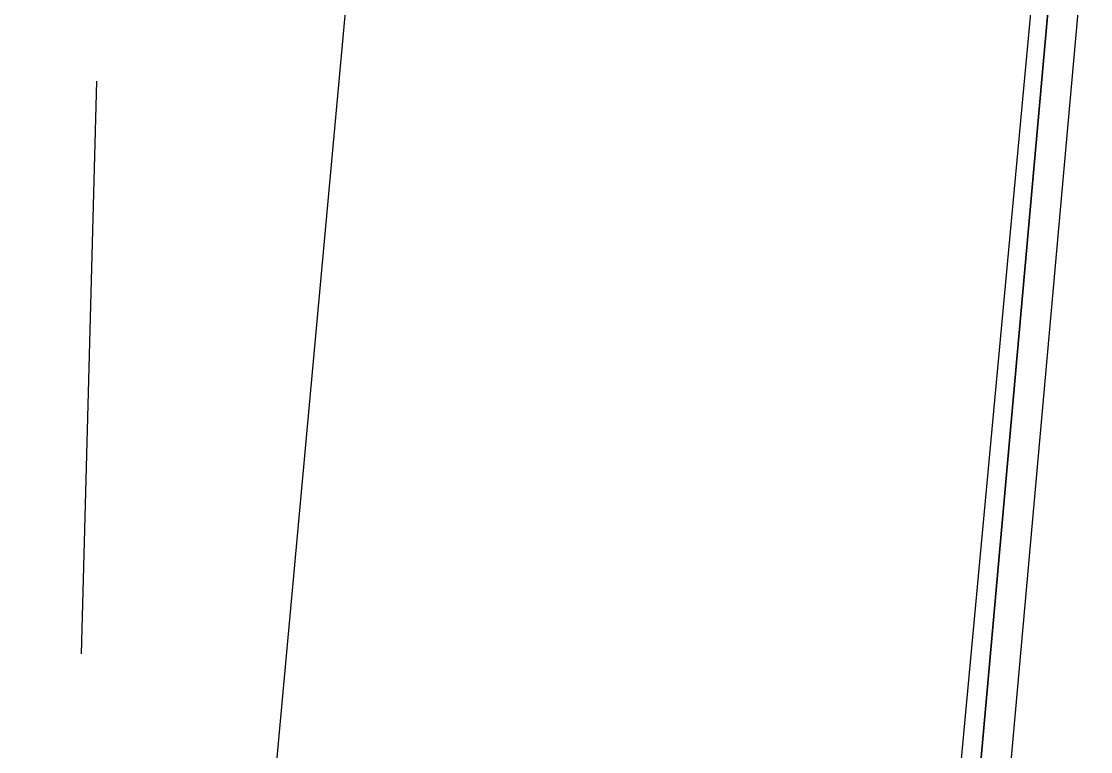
# Model space of a CAD drawing. Header units: feet. Extents: x -84 to 198, y -22 to 181.
# Drawn here: x 123 to 123.947, y 45.384 to 46.031 of the extents above; entities that cross this region are included whole.
import ezdxf

# ---------------------------------------------------------------- set-up
doc = ezdxf.new("R2010")
doc.units = ezdxf.units.FT
doc.layers.add('A-LINEA', color=7, linetype='CONTINUOUS')

msp = doc.modelspace()

# ---------------------------------------------------------------- linework, layer by layer
at = {"layer": 'A-LINEA'}
for p, q in [((123.2933, 46.1111), (123, 42.9111)), ((123.2933, 46.1111), (123, 42.9111)), ((123.0533, 45.4711), (123.0667, 45.9778)), ((123.0533, 45.4711), (123.0667, 45.9778))]:
    msp.add_line(p, q, dxfattribs=at)
for points in [[(123.92, 46.1778), (123.92, 46.1644), (123.6133, 42.7378), (123.6, 42.7378), (123.5867, 42.7378), (123.9067, 46.1778), (123.92, 46.1778)], [(123.92, 46.1778), (123.92, 46.1644), (123.6133, 42.7378), (123.6, 42.7378), (123.5867, 42.7378), (123.9067, 46.1778), (123.92, 46.1778)], [(123.9467, 46.1644), (123.64, 42.7378), (123.6133, 42.7378), (123.92, 46.1644), (123.9333, 46.1778), (123.9467, 46.1778), (123.9467, 46.1644)], [(123.9467, 46.1644), (123.64, 42.7378), (123.6133, 42.7378), (123.92, 46.1644), (123.9333, 46.1778), (123.9467, 46.1778), (123.9467, 46.1644)]]:
    msp.add_lwpolyline(points, dxfattribs=at)

doc.saveas('drawing.dxf')
